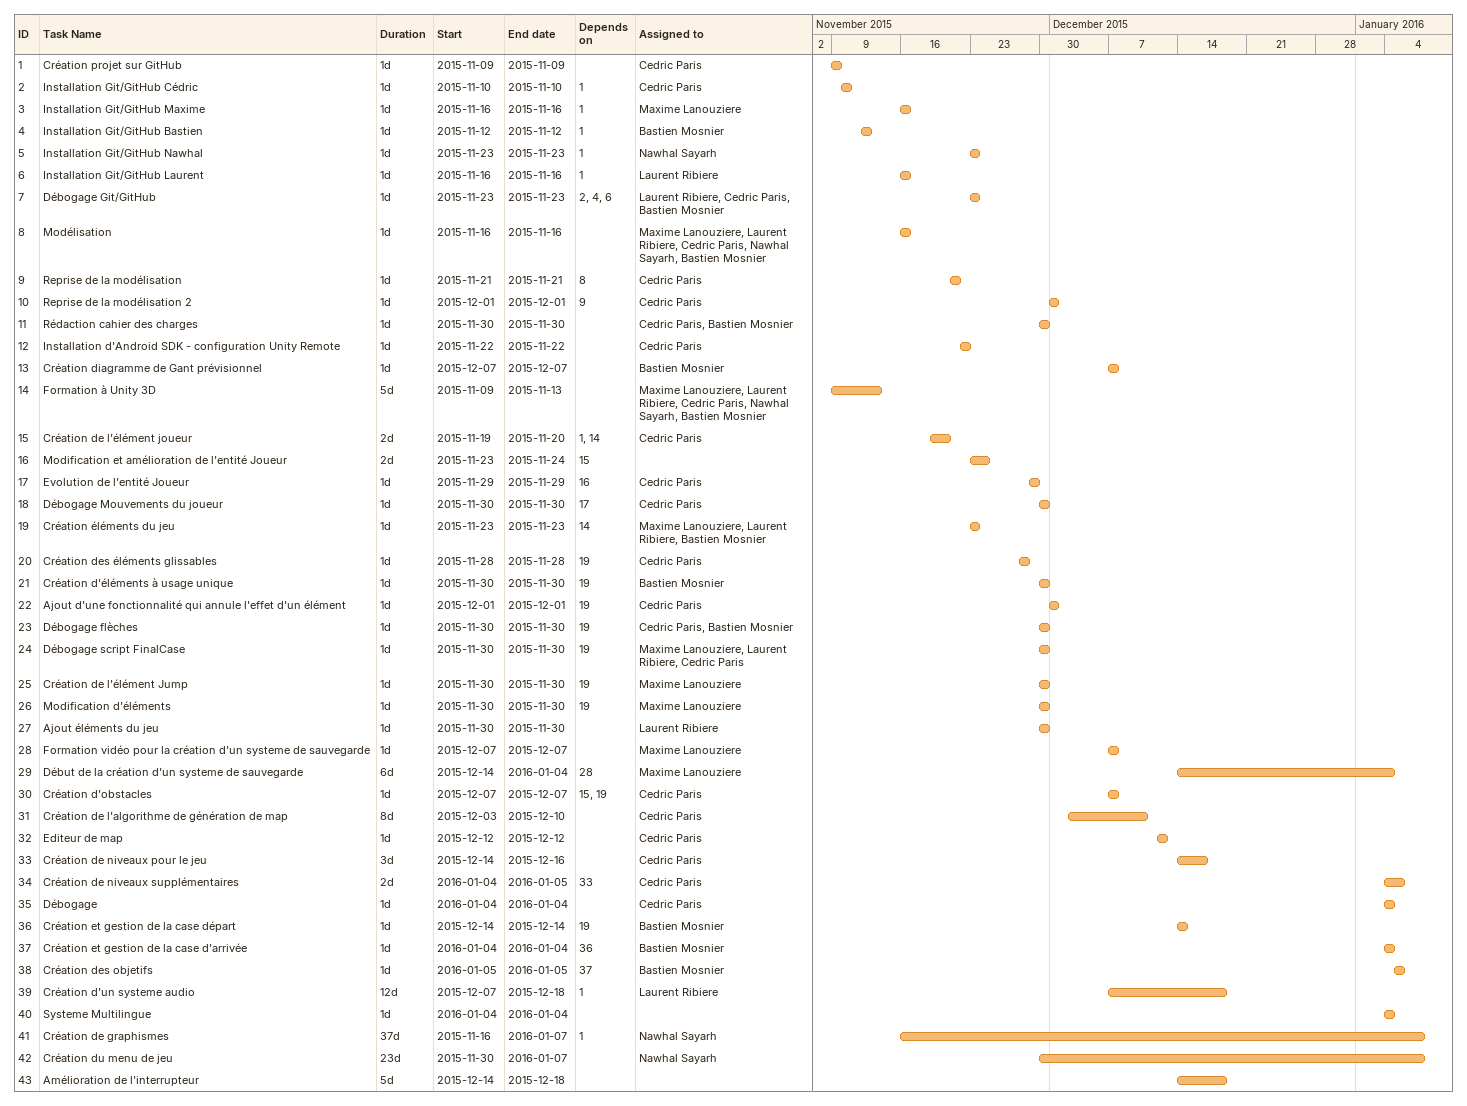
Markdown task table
| ID | Task | Duration | Start | Finish | Predecessors | Resources |
|---|---|---|---|---|---|---|
| 1 | Création projet sur GitHub | 1d | 2015-11-09 | 2015-11-09 |  | Cedric Paris |
| 2 | Installation Git/GitHub Cédric | 1d | 2015-11-10 | 2015-11-10 | 1 | Cedric Paris |
| 3 | Installation Git/GitHub Maxime | 1d | 2015-11-16 | 2015-11-16 | 1 | Maxime Lanouziere |
| 4 | Installation Git/GitHub Bastien | 1d | 2015-11-12 | 2015-11-12 | 1 | Bastien Mosnier |
| 5 | Installation Git/GitHub Nawhal | 1d | 2015-11-23 | 2015-11-23 | 1 | Nawhal Sayarh |
| 6 | Installation Git/GitHub Laurent | 1d | 2015-11-16 | 2015-11-16 | 1 | Laurent Ribiere |
| 7 | Débogage Git/GitHub | 1d | 2015-11-23 | 2015-11-23 | 2, 4, 6 | Laurent Ribiere, Cedric Paris, Bastien Mosnier |
| 8 | Modélisation | 1d | 2015-11-16 | 2015-11-16 |  | Maxime Lanouziere, Laurent Ribiere, Cedric Paris, Nawhal Sayarh, Bastien Mosnier |
| 9 | Reprise de la modélisation | 1d | 2015-11-21 | 2015-11-21 | 8 | Cedric Paris |
| 10 | Reprise de la modélisation 2 | 1d | 2015-12-01 | 2015-12-01 | 9 | Cedric Paris |
| 11 | Rédaction cahier des charges | 1d | 2015-11-30 | 2015-11-30 |  | Cedric Paris, Bastien Mosnier |
| 12 | Installation d'Android SDK - configuration Unity Remote | 1d | 2015-11-22 | 2015-11-22 |  | Cedric Paris |
| 13 | Création diagramme de Gant prévisionnel | 1d | 2015-12-07 | 2015-12-07 |  | Bastien Mosnier |
| 14 | Formation à Unity 3D | 5d | 2015-11-09 | 2015-11-13 |  | Maxime Lanouziere, Laurent Ribiere, Cedric Paris, Nawhal Sayarh, Bastien Mosnier |
| 15 | Création de l'élément joueur | 2d | 2015-11-19 | 2015-11-20 | 1, 14 | Cedric Paris |
| 16 | Modification et amélioration de l'entité Joueur | 2d | 2015-11-23 | 2015-11-24 | 15 |  |
| 17 | Evolution de l'entité Joueur | 1d | 2015-11-29 | 2015-11-29 | 16 | Cedric Paris |
| 18 | Débogage Mouvements du joueur | 1d | 2015-11-30 | 2015-11-30 | 17 | Cedric Paris |
| 19 | Création éléments du jeu | 1d | 2015-11-23 | 2015-11-23 | 14 | Maxime Lanouziere, Laurent Ribiere, Bastien Mosnier |
| 20 | Création des éléments glissables | 1d | 2015-11-28 | 2015-11-28 | 19 | Cedric Paris |
| 21 | Création d'éléments à usage unique | 1d | 2015-11-30 | 2015-11-30 | 19 | Bastien Mosnier |
| 22 | Ajout d'une fonctionnalité qui annule l'effet d'un élément | 1d | 2015-12-01 | 2015-12-01 | 19 | Cedric Paris |
| 23 | Débogage flèches | 1d | 2015-11-30 | 2015-11-30 | 19 | Cedric Paris, Bastien Mosnier |
| 24 | Débogage script FinalCase | 1d | 2015-11-30 | 2015-11-30 | 19 | Maxime Lanouziere, Laurent Ribiere, Cedric Paris |
| 25 | Création de l'élément Jump | 1d | 2015-11-30 | 2015-11-30 | 19 | Maxime Lanouziere |
| 26 | Modification d'éléments | 1d | 2015-11-30 | 2015-11-30 | 19 | Maxime Lanouziere |
| 27 | Ajout éléments du jeu | 1d | 2015-11-30 | 2015-11-30 |  | Laurent Ribiere |
| 28 | Formation vidéo pour la création d'un systeme de sauvegarde | 1d | 2015-12-07 | 2015-12-07 |  | Maxime Lanouziere |
| 29 | Début de la création d'un systeme de sauvegarde | 6d | 2015-12-14 | 2016-01-04 | 28 | Maxime Lanouziere |
| 30 | Création d'obstacles | 1d | 2015-12-07 | 2015-12-07 | 15, 19 | Cedric Paris |
| 31 | Création de l'algorithme de génération de map | 8d | 2015-12-03 | 2015-12-10 |  | Cedric Paris |
| 32 | Editeur de map | 1d | 2015-12-12 | 2015-12-12 |  | Cedric Paris |
| 33 | Création de niveaux pour le jeu | 3d | 2015-12-14 | 2015-12-16 |  | Cedric Paris |
| 34 | Création de niveaux supplémentaires | 2d | 2016-01-04 | 2016-01-05 | 33 | Cedric Paris |
| 35 | Débogage | 1d | 2016-01-04 | 2016-01-04 |  | Cedric Paris |
| 36 | Création et gestion de la case départ | 1d | 2015-12-14 | 2015-12-14 | 19 | Bastien Mosnier |
| 37 | Création et gestion de la case d'arrivée | 1d | 2016-01-04 | 2016-01-04 | 36 | Bastien Mosnier |
| 38 | Création des objetifs | 1d | 2016-01-05 | 2016-01-05 | 37 | Bastien Mosnier |
| 39 | Création d'un systeme audio | 12d | 2015-12-07 | 2015-12-18 | 1 | Laurent Ribiere |
| 40 | Systeme Multilingue | 1d | 2016-01-04 | 2016-01-04 |  |  |
| 41 | Création de graphismes | 37d | 2015-11-16 | 2016-01-07 | 1 | Nawhal Sayarh |
| 42 | Création du menu de jeu | 23d | 2015-11-30 | 2016-01-07 |  | Nawhal Sayarh |
| 43 | Amélioration de l'interrupteur | 5d | 2015-12-14 | 2015-12-18 |  |  |
